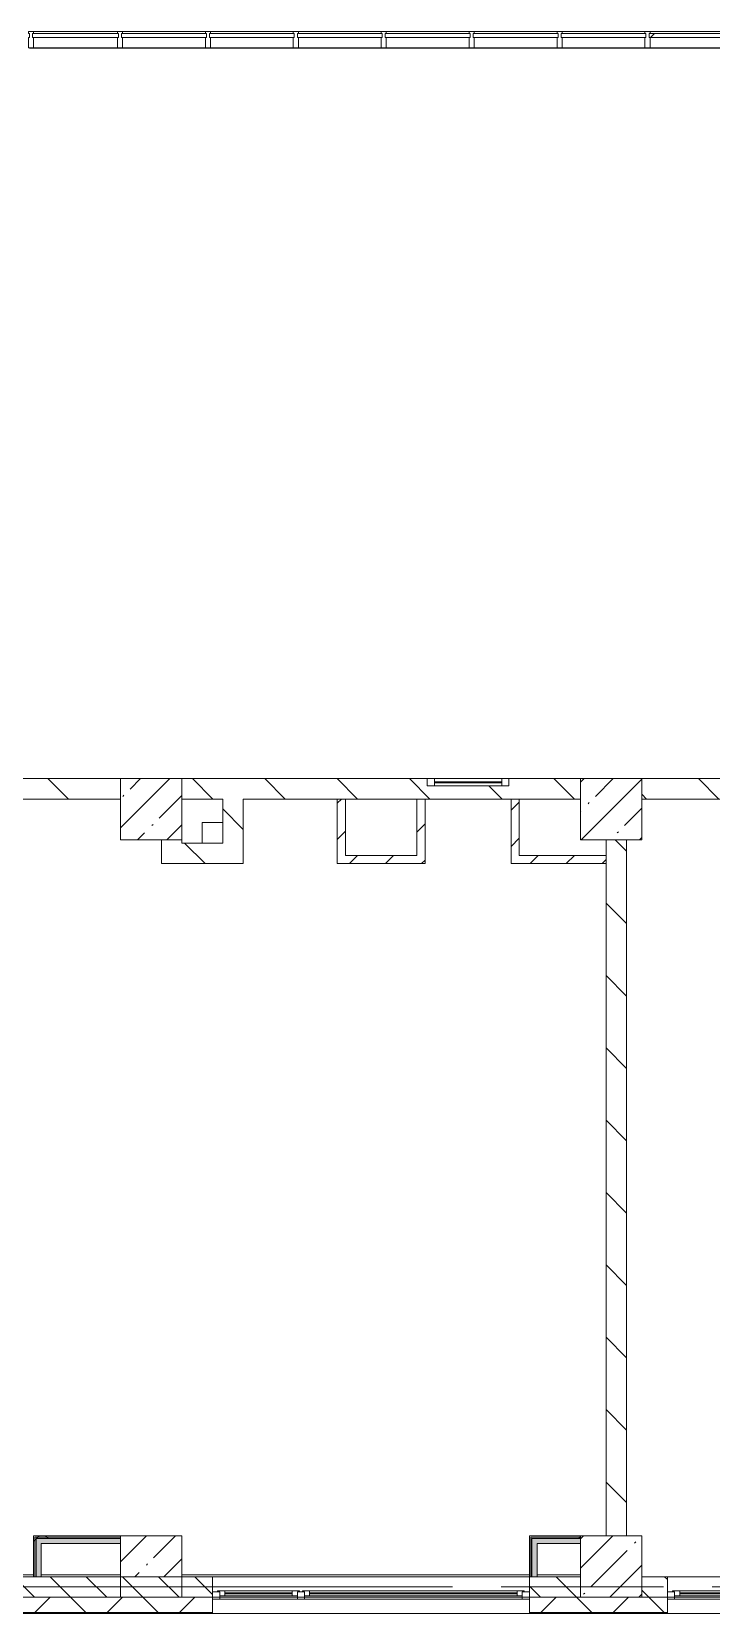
# Model space of a CAD drawing. Header units: millimetres. Extents: x 35092 to 251863, y -8553 to 29549.
# Drawn here: x 131643 to 138293, y -258 to 15200 of the extents above; entities that cross this region are included whole.
import ezdxf

# ---------------------------------------------------------------- set-up
doc = ezdxf.new("R2010")
doc.units = ezdxf.units.MM
doc.linetypes.add('Осевая', pattern=[3175, 635, -476.25, 1587.5, -476.25])
doc.layers.add('A-FLOR-1', color=7, linetype='Continuous', lineweight=5, true_color=0xaaaaaa)
doc.layers.add('I-WALL-2', color=7, linetype='Continuous', lineweight=9, true_color=0xe7e7e7)
for name, color, linetype, lineweight in [('A-GLAZ-2', 7, 'Continuous', 5), ('A-GLAZ-CURT-2', 7, 'Continuous', 5), ('A-GLAZ-CWMG-2', 7, 'Continuous', 5), ('A-WALL', 7, 'Continuous', 9), ('A-WALL-2', 7, 'Continuous', 5), ('I-WALL-3', 7, 'Continuous', 5), ('S-COLS-1', 7, 'Continuous', 5), ('Оси', 7, 'Continuous', 9), ('Оси-2', 7, 'Осевая', 9)]:
    doc.layers.add(name, color=color, linetype=linetype, lineweight=lineweight)
pattern_1 = [(135, (124853, 0), (-353.553, -353.553), [])]
pattern_2 = [(45, (124852.98, 0), (-176.7767, 176.7767), [])]
pattern_3 = [(45, (124853, 0), (-285.123, 285.123), []), (45, (125138.1, 0), (-285.123, 285.123), [504.031, -100.806, 16.764, -84.042])]
pattern_4 = [(135, (124852.98, 0), (-176.7767, -176.7767), [])]
pattern_5 = [(45, (124853, 0), (-530.33, 530.33), []), (135, (124853, 0), (-530.33, -530.33), [])]

# ---------------------------------------------------------------- blocks, each defined once
blk = doc.blocks.new('120_Окно_СКБ_2Ст - 120_Окно_СКБ_2Ст 3100х2500 _мал_створка слева_ 2-22446355-2_2_2_птичка')
at = {"layer": 'A-GLAZ-2'}
for p, q in [((-1550, -127), (-1550, -57)), ((-1550, -57), (-1480, -57)), ((1550, -57), (-1550, -57)), ((-1480, -127), (-1550, -127)), ((-1550, -127), (-1500, -127)), ((-1480, -127), (-1500, -127)), ((-1500, -127), (-1500, -137)), ((-1500, -137), (670, -137)), ((670, -137), (-1500, -137)), ((-1480, -57), (-1480, -127)), ((650, -87), (-1480, -87)), ((-1480, -87), (-1480, -127)), ((-1430, -137), (-1430, -87)), ((-1430, -107), (600, -107)), ((600, -117), (-1430, -117)), ((600, -137), (600, -87)), ((650, -127), (650, -57)), ((650, -57), (720, -57)), ((650, -127), (650, -87)), ((720, -127), (650, -127)), ((670, -127), (650, -127)), ((670, -127), (700, -127)), ((670, -137), (670, -127)), ((720, -127), (700, -127)), ((700, -127), (700, -137)), ((700, -137), (1500, -137)), ((1500, -137), (700, -137)), ((720, -57), (720, -127)), ((1480, -87), (720, -87)), ((720, -87), (720, -127)), ((770, -137), (770, -87)), ((770, -107), (1430, -107)), ((1430, -117), (770, -117)), ((1430, -137), (1430, -87)), ((1480, -127), (1480, -57)), ((1480, -57), (1550, -57)), ((1480, -127), (1480, -87)), ((1550, -127), (1480, -127)), ((1500, -127), (1480, -127)), ((1500, -127), (1550, -127)), ((1500, -137), (1500, -127)), ((1550, -57), (1550, -127))]:
    blk.add_line(p, q, dxfattribs=at)
blk = doc.blocks.new('BSC_Колонна _Прямоугольная - 600х600-V338-2_2_2_птичка')
at = {"layer": 'S-COLS-1'}
h = blk.add_hatch(dxfattribs=at)
h.set_pattern_fill('FP_151', color=256, style=0, pattern_type=2)
h.set_pattern_definition([(45, (-7960, -7600), (-285.123, 285.123), []), (45, (-7674.88, -7600), (-285.123, 285.123), [504.031, -100.806, 16.764, -84.042])])
h.paths.add_polyline_path([(300, -300), (300, 300), (-300, 300), (-300, -300), (140, -300)])
for p, q in [((300, 300), (-300, 300)), ((-300, 300), (-300, -300)), ((300, -300), (300, 300)), ((-300, -300), (300, -300))]:
    blk.add_line(p, q, dxfattribs=at)
blk = doc.blocks.new('BSC_Колонна _Прямоугольная - 600х600-20441433-2_2_2_птичка')
at = {"layer": 'S-COLS-1'}
h = blk.add_hatch(dxfattribs=at)
h.set_pattern_fill('FP_157', color=256, style=0, pattern_type=2)
h.set_pattern_definition([(45, (-12460, -7600), (-285.123, 285.123), []), (45, (-12174.88, -7600), (-285.123, 285.123), [504.031, -100.806, 16.764, -84.042])])
h.paths.add_polyline_path([(150, -300), (300, -300), (300, 300), (-300, 300), (-300, -300), (23, -300)])
for p, q in [((300, 300), (-300, 300)), ((-300, 300), (-300, -300)), ((300, -300), (300, 300)), ((-300, -300), (300, -300))]:
    blk.add_line(p, q, dxfattribs=at)
blk = doc.blocks.new('Системная панель - Стекло - 40мм-23997895-2_2_2_птичка')
at = {"layer": 'A-GLAZ-CURT-2'}
for p, q in [((420, 0), (-420, 0)), ((-420, 0), (-420, -40)), ((420, -40), (420, 0)), ((-420, -40), (420, -40))]:
    blk.add_line(p, q, dxfattribs=at)
blk = doc.blocks.new('Прямоугольный импост - Импост структурный с накладкой - 160мм-23771928-2_2_2_птичка')
at = {"layer": 'A-GLAZ-CWMG-2'}
for p, q in [((7630, 15200), (6810, 15200)), ((7630, 15043), (6810, 15043))]:
    blk.add_line(p, q, dxfattribs=at)
blk = doc.blocks.new('Прямоугольный импост - Импост структурный с накладкой - 160мм-23997897-2_2_2_птичка')
at = {"layer": 'A-GLAZ-CWMG-2'}
for p, q in [((0, 140), (-50, 140)), ((-50, 140), (-50, 40)), ((-50, 40), (-40, 40)), ((-40, 0), (-50, 0)), ((-50, 0), (-50, -17)), ((-40, 40), (-40, 0)), ((-10, 0), (-10, 40)), ((-10, 40), (0, 40)), ((0, 0), (-10, 0)), ((0, 40), (0, 140)), ((0, -17), (0, 0)), ((-50, -17), (0, -17))]:
    blk.add_line(p, q, dxfattribs=at)
blk = doc.blocks.new('Системная панель - Стекло - 40мм-23997898-2_2_2_птичка')
at = {"layer": 'A-GLAZ-CURT-2'}
h = blk.add_hatch(dxfattribs=at)
h.set_pattern_fill('FP_163', color=256, style=0, pattern_type=2)
h.set_pattern_definition([(45, (-13750.1, -14683), (-1414.21, 1414.21), [1000, -3000]), (45, (-14750.1, -15183), (-1414.21, 1414.21), [3000, -1000]), (45, (-12750.1, -15683), (-1414.21, 1414.21), [1000, -3000])])
h.paths.add_polyline_path([(410, -40), (420, -40), (420, 0), (-420, 0), (-420, -40), (-410, -40)])
for p, q in [((420, 0), (-420, 0)), ((-420, 0), (-420, -40)), ((-420, -40), (420, -40)), ((420, -40), (420, 0))]:
    blk.add_line(p, q, dxfattribs=at)
blk = doc.blocks.new('Прямоугольный импост - Импост структурный с накладкой - 160мм-23771920-2_2_2_птичка')
at = {"layer": 'A-GLAZ-CWMG-2'}
for p, q in [((13660, 15200), (12840, 15200)), ((13660, 15043), (12840, 15043))]:
    blk.add_line(p, q, dxfattribs=at)
blk = doc.blocks.new('Прямоугольный импост - Импост структурный с накладкой - 160мм-23997894-2_2_2_птичка')
at = {"layer": 'A-GLAZ-CWMG-2'}
for p, q in [((-25, 40), (-25, 140)), ((-25, 140), (25, 140)), ((-15, 40), (-25, 40)), ((-25, -17), (-25, 0)), ((-25, 0), (-15, 0)), ((-15, 0), (-15, 40)), ((15, 40), (15, 0)), ((25, 40), (15, 40)), ((15, 0), (25, 0)), ((25, 140), (25, 40)), ((25, 0), (25, -17)), ((25, -17), (-25, -17))]:
    blk.add_line(p, q, dxfattribs=at)
blk = doc.blocks.new('Системная панель - Стекло - 40мм-23997899-2_2_2_птичка')
at = {"layer": 'A-GLAZ-CURT-2'}
for p, q in [((415, 0), (-415, 0)), ((-415, 0), (-415, -40)), ((415, -40), (415, 0)), ((-415, -40), (415, -40))]:
    blk.add_line(p, q, dxfattribs=at)
blk = doc.blocks.new('Прямоугольный импост - Импост структурный с накладкой - 160мм-23771909-2_2_2_птичка')
at = {"layer": 'A-GLAZ-CWMG-2'}
for p, q in [((11930, 15200), (11120, 15200)), ((11930, 15043), (11120, 15043))]:
    blk.add_line(p, q, dxfattribs=at)
blk = doc.blocks.new('Системная панель - Стекло - 40мм-V353-2_2_2_птичка')
at = {"layer": 'A-GLAZ-CURT-2'}
for p, q in [((415, 0), (-415, 0)), ((-415, 0), (-415, -40)), ((415, -40), (415, 0)), ((-415, -40), (415, -40))]:
    blk.add_line(p, q, dxfattribs=at)
blk = doc.blocks.new('Системная панель - Стекло - 40мм-V354-2_2_2_птичка')
at = {"layer": 'A-GLAZ-CURT-2'}
for p, q in [((415, 0), (-415, 0)), ((-415, 0), (-415, -40)), ((415, -40), (415, 0)), ((-415, -40), (415, -40))]:
    blk.add_line(p, q, dxfattribs=at)
blk = doc.blocks.new('Системная панель - Стекло - 40мм-V355-2_2_2_птичка')
at = {"layer": 'A-GLAZ-CURT-2'}
h = blk.add_hatch(dxfattribs=at)
h.set_pattern_fill('FP_165', color=256, style=0, pattern_type=2)
h.set_pattern_definition([(45, (-8585, -14683), (-1414.21, 1414.21), [1000, -3000]), (45, (-9585, -15183), (-1414.21, 1414.21), [3000, -1000]), (45, (-7585, -15683), (-1414.21, 1414.21), [1000, -3000])])
h.paths.add_polyline_path([(405, -40), (415, -40), (415, 0), (-415, 0), (-415, -40), (-405, -40)])
for p, q in [((415, 0), (-415, 0)), ((-415, 0), (-415, -40)), ((415, -40), (415, 0)), ((-415, -40), (415, -40))]:
    blk.add_line(p, q, dxfattribs=at)
blk = doc.blocks.new('Системная панель - Стекло - 40мм-V356-2_2_2_птичка')
at = {"layer": 'A-GLAZ-CURT-2'}
for p, q in [((415, 0), (-415, 0)), ((-415, 0), (-415, -40)), ((415, -40), (415, 0)), ((-415, -40), (415, -40))]:
    blk.add_line(p, q, dxfattribs=at)
blk = doc.blocks.new('Системная панель - Стекло - 40мм-V357-2_2_2_птичка')
at = {"layer": 'A-GLAZ-CURT-2'}
for p, q in [((415, 0), (-415, 0)), ((-415, 0), (-415, -40)), ((415, -40), (415, 0)), ((-415, -40), (415, -40))]:
    blk.add_line(p, q, dxfattribs=at)
blk = doc.blocks.new('120_Окно_СКБ_1Ст - 120_Окно_СКБ_1Ст 400х800 EI30-24230873-2_2_2_птичка')
at = {"layer": 'A-GLAZ-2'}
for p, q in [((-400, 30), (-400, 100)), ((-400, 100), (-330, 100)), ((400, 100), (-400, 100)), ((-330, 30), (-400, 30)), ((-400, 30), (400, 30)), ((-330, 100), (-330, 30)), ((330, 70), (-330, 70)), ((330, 60), (-330, 60)), ((330, 30), (330, 100)), ((330, 100), (400, 100)), ((400, 30), (330, 30)), ((400, 100), (400, 30))]:
    blk.add_line(p, q, dxfattribs=at)

msp = doc.modelspace()

# ---------------------------------------------------------------- hatches: boundary and pattern name
at = {"layer": 'A-WALL-2'}
h = msp.add_hatch(dxfattribs=at)
h.set_pattern_fill('FP_98', color=256, style=0, pattern_type=2)
h.set_pattern_definition(pattern_4)
h.paths.add_polyline_path([(137013, -100), (137013, 100), (136513, 100), (136513, -100)])
h.paths.add_polyline_path([(131813.4, -100), (133413, -100), (133413, 100), (129483, 100), (129483, -100), (131663, -100)])
h = msp.add_hatch(dxfattribs=at)
h.set_pattern_fill('FP_98', color=256, style=0, pattern_type=2)
h.set_pattern_definition(pattern_4)
h.paths.add_polyline_path([(141513, -100), (141513, 100), (140963, 100), (140964, -100)])
h.paths.add_polyline_path([(137613, -100), (137863, -100), (137863, 100), (137613, 100), (137613, -48)])
h = msp.add_hatch(dxfattribs=at)
h.set_pattern_fill('FP_91', color=256, style=0, pattern_type=2)
h.set_pattern_definition([(45, (124853, 0), (-353.5534, 353.5534), []), (135, (124853, 0), (-353.5534, -353.5534), [])])
h.paths.add_polyline_path([(158723, -250), (158723, -100), (157863, -100), (157863, -250), (158350.2, -250)])
h.paths.add_polyline_path([(163613, -250), (163613, -100), (162843, -100.2), (162843, -250), (162925.5, -250)])
h.paths.add_polyline_path([(159623, -250), (160743, -250), (160743, -100), (159623, -100), (159623, -172.7)])
h.paths.add_polyline_path([(155763, -250), (155763, -100), (154062.7, -100), (154062.7, -250), (155605, -250)])
h.paths.add_polyline_path([(142113, -250), (142113, -100), (140963, -100), (140964, -250), (141879.1, -250)])
h.paths.add_polyline_path([(147563, -250), (147563, -100), (146463, -100), (146463, -250), (147369.4, -250)])
h.paths.add_polyline_path([(143663, -250), (143663, -100), (143013, -100), (143013, -250), (143251.7, -250)])
h.paths.add_polyline_path([(150114.6, -250), (151262.7, -250), (151262.7, -100), (149663, -100), (149663, -250)])
h.paths.add_polyline_path([(130898.4, -250), (133413, -250), (133413, -100), (129483, -100), (129483, -250), (129983.3, -250)])
h.paths.add_polyline_path([(128583, -250), (128583, -100), (124593, -100), (124593, -250), (128363.7, -250)])
h.paths.add_polyline_path([(136513, -250), (137863, -250), (137863, -100), (136513, -100), (136513, -124.5)])
at = {"layer": 'I-WALL-2'}
for points in [[(131738, 425), (132513, 425), (132513, 475), (131688, 475), (131688, 425)], [(136538, 425), (137013, 425), (137013, 475), (136538, 475)], [(131688, 100), (131738, 100), (131738, 425), (131688, 425), (131688, 120)], [(136538, 100), (136588, 100), (136588, 425), (136538, 425), (136538, 120)]]:
    msp.add_hatch(color=256, dxfattribs=at).paths.add_polyline_path(points)
at = {"layer": 'I-WALL-3'}
h = msp.add_hatch(dxfattribs=at)
h.set_pattern_fill('FP_100', color=256, style=0, pattern_type=2)
h.set_pattern_definition(pattern_1)
h.paths.add_polyline_path([(133113, 7700), (137013, 7700), (137013, 7900), (136313, 7900), (136313, 7830), (135513, 7830), (135513, 7900), (133113, 7900), (133113, 7737.6)])
h.paths.add_polyline_path([(141013, 7700), (141513, 7700), (141513, 7900), (139852.9, 7900), (139852.9, 7700), (140964, 7700)])
h.paths.add_polyline_path([(131813.4, 7700), (132513, 7700), (132513, 7900), (131383, 7900), (131383, 7700), (131663, 7700)])
h.paths.add_polyline_path([(138412.9, 7700), (138412.9, 7900), (137613, 7900), (137613, 7700), (138218.9, 7700)])
h.paths.add_polyline_path([(128610.7, 7700), (128883, 7700), (128883, 7900), (128583, 7894.2), (128583, 7700)])
h = msp.add_hatch(dxfattribs=at)
h.set_pattern_fill('FP_100', color=256, style=0, pattern_type=2)
h.set_pattern_definition(pattern_1)
h.paths.add_polyline_path([(133513, 7070), (133713, 7070), (133713, 7700), (133513, 7700), (133513, 7270)])
h = msp.add_hatch(dxfattribs=at)
h.set_pattern_fill('FP_101', color=256, style=0, pattern_type=2)
h.set_pattern_definition(pattern_2)
h.paths.add_polyline_path([(134633, 7070), (134713, 7070), (134713, 7700), (134633, 7700), (134633, 7150)])
h = msp.add_hatch(dxfattribs=at)
h.set_pattern_fill('FP_101', color=256, style=0, pattern_type=2)
h.set_pattern_definition(pattern_2)
h.paths.add_polyline_path([(135493, 7150), (135493, 7700), (135413, 7694.5), (135413, 7150), (135473.7, 7150)])
h = msp.add_hatch(dxfattribs=at)
h.set_pattern_fill('FP_101', color=256, style=0, pattern_type=2)
h.set_pattern_definition(pattern_2)
h.paths.add_polyline_path([(136333, 7070), (136413, 7070), (136413, 7700), (136333, 7700), (136333, 7271.5)])
h = msp.add_hatch(dxfattribs=at)
h.set_pattern_fill('FP_100', color=256, style=0, pattern_type=2)
h.set_pattern_definition(pattern_1)
h.paths.add_polyline_path([(132913, 7070), (133113, 7070), (133113, 7300), (132913, 7300), (132913, 7098.2)])
h = msp.add_hatch(dxfattribs=at)
h.set_pattern_fill('FP_100', color=256, style=0, pattern_type=2)
h.set_pattern_definition(pattern_1)
h.paths.add_polyline_path([(133420, 7070), (133513, 7070), (133513, 7270), (133113, 7269.8), (133113, 7070), (133375.5, 7070)])
h = msp.add_hatch(dxfattribs=at)
h.set_pattern_fill('FP_100', color=256, style=0, pattern_type=2)
h.set_pattern_definition(pattern_1)
h.paths.add_polyline_path([(137463, 500), (137463, 7300), (137263, 7300), (137263, 500), (137303.8, 500)])
h = msp.add_hatch(dxfattribs=at)
h.set_pattern_fill('FP_101', color=256, style=0, pattern_type=2)
h.set_pattern_definition(pattern_2)
h.paths.add_polyline_path([(135473.7, 7070), (135493, 7070), (135493, 7150), (134713, 7150), (134713, 7070)])
h = msp.add_hatch(dxfattribs=at)
h.set_pattern_fill('FP_101', color=256, style=0, pattern_type=2)
h.set_pattern_definition(pattern_2)
h.paths.add_polyline_path([(136513, 7070), (137263, 7070), (137260.5, 7150), (136413, 7150), (136413, 7070)])
h = msp.add_hatch(dxfattribs=at)
h.set_pattern_fill('FP_167', color=256, style=0, pattern_type=2)
h.set_pattern_definition(pattern_5)
h.paths.add_polyline_path([(131738, 487.5), (132513, 487.5), (132513, 500), (131663, 500), (131663, 487.5), (131688, 487.5)])
h = msp.add_hatch(dxfattribs=at)
h.set_pattern_fill('FP_167', color=256, style=0, pattern_type=2)
h.set_pattern_definition(pattern_5)
h.paths.add_polyline_path([(131675.5, 100), (131675.5, 487.5), (131663, 487.5), (131663, 100)])
h = msp.add_hatch(dxfattribs=at)
h.set_pattern_fill('FP_167', color=256, style=0, pattern_type=2)
h.set_pattern_definition(pattern_5)
h.paths.add_polyline_path([(131738, 475), (132513, 475), (132513, 487.5), (131675.5, 487.5), (131675.5, 475), (131688, 475)])
h = msp.add_hatch(dxfattribs=at)
h.set_pattern_fill('FP_167', color=256, style=0, pattern_type=2)
h.set_pattern_definition(pattern_5)
h.paths.add_polyline_path([(131688, 100), (131688, 475), (131675.5, 475), (131675.5, 100)])
h = msp.add_hatch(dxfattribs=at)
h.set_pattern_fill('FP_167', color=256, style=0, pattern_type=2)
h.set_pattern_definition(pattern_5)
h.paths.add_polyline_path([(136513, 487.5), (137013, 487.5), (137013, 500), (136513, 500)])
h = msp.add_hatch(dxfattribs=at)
h.set_pattern_fill('FP_167', color=256, style=0, pattern_type=2)
h.set_pattern_definition(pattern_5)
h.paths.add_polyline_path([(136538, 475), (137013, 475), (137013, 487.5), (136525.5, 487.5), (136525.5, 475)])
at = {"layer": 'S-COLS-1'}
h = msp.add_hatch(dxfattribs=at)
h.set_pattern_fill('FP_99', color=256, style=0, pattern_type=2)
h.set_pattern_definition(pattern_3)
h.paths.add_polyline_path([(133113, 100), (133113, 500), (132513, 500), (132513, 100), (132728.5, 100)])
h = msp.add_hatch(dxfattribs=at)
h.set_pattern_fill('FP_99', color=256, style=0, pattern_type=2)
h.set_pattern_definition(pattern_3)
h.paths.add_polyline_path([(137303.8, -100), (137613, -100), (137613, 500), (137013, 500), (137013, -100)])

# ---------------------------------------------------------------- linework, layer by layer
at = {"layer": 'A-FLOR-1'}
for p, q in [((138563, 15040), (131623, 15040)), ((133313, 7470), (133513, 7470)), ((133313, 7270), (133313, 7470))]:
    msp.add_line(p, q, dxfattribs=at)
at = {"layer": 'A-WALL'}
for p, q in [((135493, 7700), (135413, 7700)), ((137263, 7070), (137263, 7150)), ((131675.5, 487.5), (132513, 487.5)), ((131675.5, 100), (131675.5, 487.5)), ((131688, 475), (132513, 475)), ((131688, 100), (131688, 475)), ((136525.5, 487.5), (137013, 487.5)), ((136525.5, 100), (136525.5, 487.5)), ((136538, 475), (137013, 475)), ((136538, 100), (136538, 475)), ((129483, -100), (133413, -100)), ((136513, -100), (137013, -100)), ((137613, -100), (137863, -100)), ((129483, -250), (133413, -250)), ((129483, -253), (133413, -253)), ((136513, -250), (137863, -250)), ((136513, -253), (137863, -253))]:
    msp.add_line(p, q, dxfattribs=at)
at = {"layer": 'A-WALL-2'}
for p, q in [((137013, 100), (128583, 100)), ((133413, -258), (133413, 100)), ((136513, 100), (136513, -258)), ((137013, -100), (137013, 100)), ((137613, 100), (137613, -100)), ((137613, 100), (141513, 100)), ((137863, -258), (137863, 100)), ((137013, -100), (142113, -100)), ((124585, -258), (143013, -258))]:
    msp.add_line(p, q, dxfattribs=at)
at = {"layer": 'I-WALL-3'}
for p, q in [((132513, 7900), (131383, 7900)), ((135513, 7900), (133113, 7900)), ((137013, 7900), (136313, 7900)), ((138412.9, 7900), (137613, 7900)), ((132513, 7700), (128583, 7700)), ((133113, 7700), (133513, 7700)), ((133513, 7700), (133513, 7270)), ((133713, 7700), (135413, 7700)), ((133713, 7070), (133713, 7700)), ((134633, 7700), (134633, 7070)), ((134713, 7150), (134713, 7700)), ((135413, 7700), (135413, 7150)), ((135493, 7700), (137013, 7700)), ((135493, 7070), (135493, 7700)), ((136333, 7700), (136333, 7070)), ((136413, 7150), (136413, 7700)), ((140933, 7700), (137613, 7700)), ((132913, 7300), (132913, 7070)), ((133113, 7270), (133113, 7300)), ((133513, 7270), (133113, 7270)), ((137263, 7300), (137263, 7150)), ((137463, 500), (137463, 7300)), ((135413, 7150), (134713, 7150)), ((137263, 7150), (136413, 7150)), ((132913, 7070), (133713, 7070)), ((134633, 7070), (135493, 7070)), ((136333, 7070), (137263, 7070)), ((137263, 7070), (137263, 500)), ((132513, 500), (131663, 500)), ((131663, 500), (131663, 100)), ((132513, 425), (132513, 500)), ((137013, 500), (136513, 500)), ((136513, 500), (136513, 100)), ((137013, 425), (137013, 500)), ((137263, 500), (137463, 500)), ((131738, 425), (132513, 425)), ((131738, 100), (131738, 425)), ((136588, 425), (137013, 425)), ((136588, 100), (136588, 425)), ((128583, 120), (131663, 120)), ((131738, 120), (132513, 120)), ((133113, 120), (136513, 120)), ((136588, 120), (137013, 120)), ((136513, -100), (133413, -100))]:
    msp.add_line(p, q, dxfattribs=at)
at = {"layer": 'S-COLS-1'}
for p, q in [((133113, 500), (132513, 500)), ((132513, 500), (132513, -100)), ((133113, -100), (133113, 500)), ((137613, 500), (137013, 500)), ((137013, 500), (137013, -100)), ((137613, -100), (137613, 500)), ((132513, -100), (133113, -100)), ((137013, -100), (137613, -100))]:
    msp.add_line(p, q, dxfattribs=at)
at = {"layer": 'Оси'}
msp.add_line((122625.4, 0), (135125.4, 0), dxfattribs=at)
at = {"layer": 'Оси-2'}
msp.add_line((135125.4, 0), (150843, 0), dxfattribs=at)

# ---------------------------------------------------------------- block references
at = {"layer": 'A-GLAZ-2'}
msp.add_blockref('120_Окно_СКБ_1Ст - 120_Окно_СКБ_1Ст 400х800 EI30-24230873-2_2_2_птичка', (135913, 7800), dxfattribs=at)
at = {"layer": 'A-GLAZ-2', "rotation": 180}
for p in [(134963, -175), (139413, -175)]:
    msp.add_blockref('120_Окно_СКБ_2Ст - 120_Окно_СКБ_2Ст 3100х2500 _мал_створка слева_ 2-22446355-2_2_2_птичка', p, dxfattribs=at)
at = {"layer": 'A-GLAZ-CURT-2'}
for name, p in [('Системная панель - Стекло - 40мм-23997895-2_2_2_птичка', (132073, 15183)), ('Системная панель - Стекло - 40мм-V355-2_2_2_птичка', (132938, 15183)), ('Системная панель - Стекло - 40мм-V353-2_2_2_птичка', (133798, 15183)), ('Системная панель - Стекло - 40мм-V354-2_2_2_птичка', (134658, 15183)), ('Системная панель - Стекло - 40мм-V357-2_2_2_птичка', (135518, 15183)), ('Системная панель - Стекло - 40мм-23997899-2_2_2_птичка', (136378, 15183)), ('Системная панель - Стекло - 40мм-V356-2_2_2_птичка', (137238, 15183)), ('Системная панель - Стекло - 40мм-23997898-2_2_2_птичка', (138103.1, 15183))]:
    msp.add_blockref(name, p, dxfattribs=at)
at = {"layer": 'A-GLAZ-CWMG-2', "rotation": 180}
msp.add_blockref('Прямоугольный импост - Импост структурный с накладкой - 160мм-23997897-2_2_2_птичка', (131613, 15183), dxfattribs=at)
at = {"layer": 'A-GLAZ-CWMG-2'}
for name, p in [('Прямоугольный импост - Импост структурный с накладкой - 160мм-23771928-2_2_2_птичка', (124853, 0)), ('Прямоугольный импост - Импост структурный с накладкой - 160мм-23771909-2_2_2_птичка', (121413, 0)), ('Прямоугольный импост - Импост структурный с накладкой - 160мм-23771909-2_2_2_птичка', (122273, 0)), ('Прямоугольный импост - Импост структурный с накладкой - 160мм-23771909-2_2_2_птичка', (123133, 0)), ('Прямоугольный импост - Импост структурный с накладкой - 160мм-23771909-2_2_2_птичка', (123993, 0)), ('Прямоугольный импост - Импост структурный с накладкой - 160мм-23771909-2_2_2_птичка', (124853, 0)), ('Прямоугольный импост - Импост структурный с накладкой - 160мм-23771909-2_2_2_птичка', (125713, 0)), ('Прямоугольный импост - Импост структурный с накладкой - 160мм-23771920-2_2_2_птичка', (124853, 0))]:
    msp.add_blockref(name, p, dxfattribs=at)
at = {"layer": 'A-GLAZ-CWMG-2', "extrusion": (0, 0, -1), "rotation": 180}
for p in [(-132508, 15183), (-133368, 15183), (-134228, 15183), (-135088, 15183), (-135948, 15183), (-136808, 15183), (-137668, 15183)]:
    msp.add_blockref('Прямоугольный импост - Импост структурный с накладкой - 160мм-23997894-2_2_2_птичка', p, dxfattribs=at)
at = {"layer": 'S-COLS-1'}
for name, p in [('BSC_Колонна _Прямоугольная - 600х600-V338-2_2_2_птичка', (132813, 7600)), ('BSC_Колонна _Прямоугольная - 600х600-20441433-2_2_2_птичка', (137313, 7600))]:
    msp.add_blockref(name, p, dxfattribs=at)

doc.saveas('drawing.dxf')
